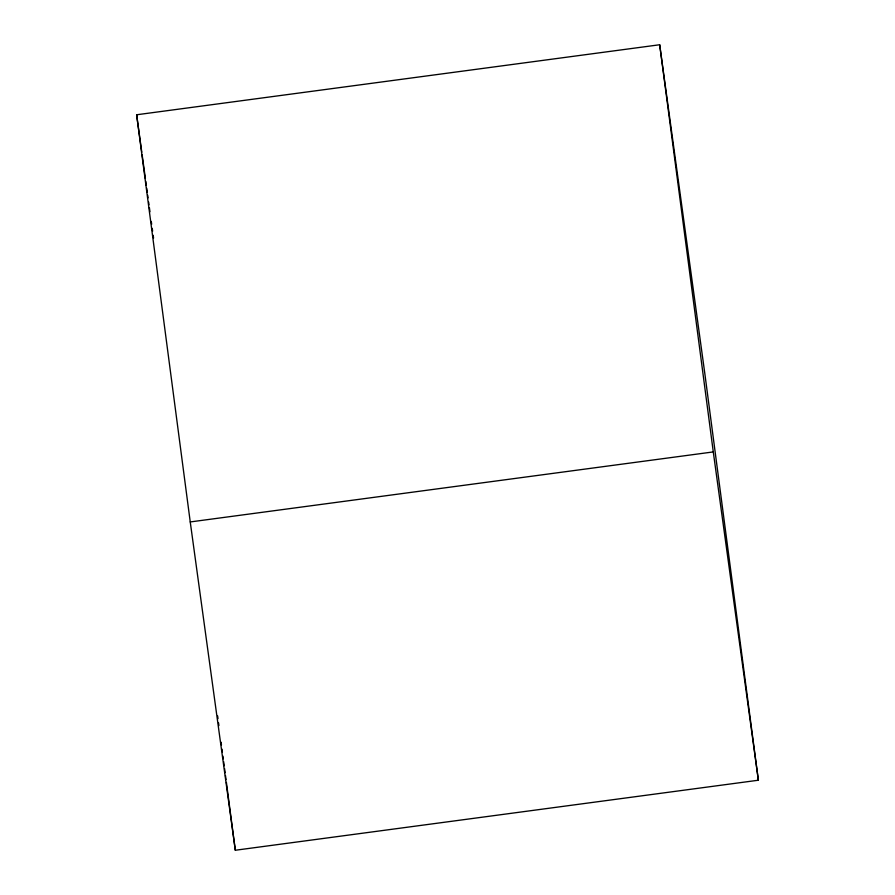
<?xml version="1.0" encoding="UTF-8"?>
<svg xmlns="http://www.w3.org/2000/svg" width="895" height="895" viewBox="0 0 895 895"><rect width="100%" height="100%" fill="white"/><g stroke="black" fill="none" stroke-linecap="round" stroke-linejoin="round"><path stroke-width="1.34" d="M136.633 114.773L659.682 44.75L704.757 373.058L758.367 780.227L235.318 850.25L190.243 521.942L136.633 114.773L141.779 152.172M190.243 521.942L713.281 451.919L758.367 780.227M142.16 154.947L145.393 178.497M145.773 181.271L146.344 185.422M146.724 188.196L147.295 192.347M147.675 195.121L148.055 197.896M148.626 202.046L149.006 204.821M149.387 207.584L149.957 211.746M151.289 221.445L151.669 224.209M152.239 228.37L152.62 231.134M153.19 235.295L153.571 238.059M659.682 44.75L713.281 451.919M217.642 715.91L218 718.685M218.548 722.836L218.917 725.61M221.099 742.224L221.468 744.998M222.016 749.149L222.374 751.923M222.922 756.074L223.291 758.848M223.649 761.611L224.197 765.773M224.567 768.536L225.115 772.698M225.473 775.462L226.021 779.623M226.39 782.387L235.318 850.25"/></g></svg>
